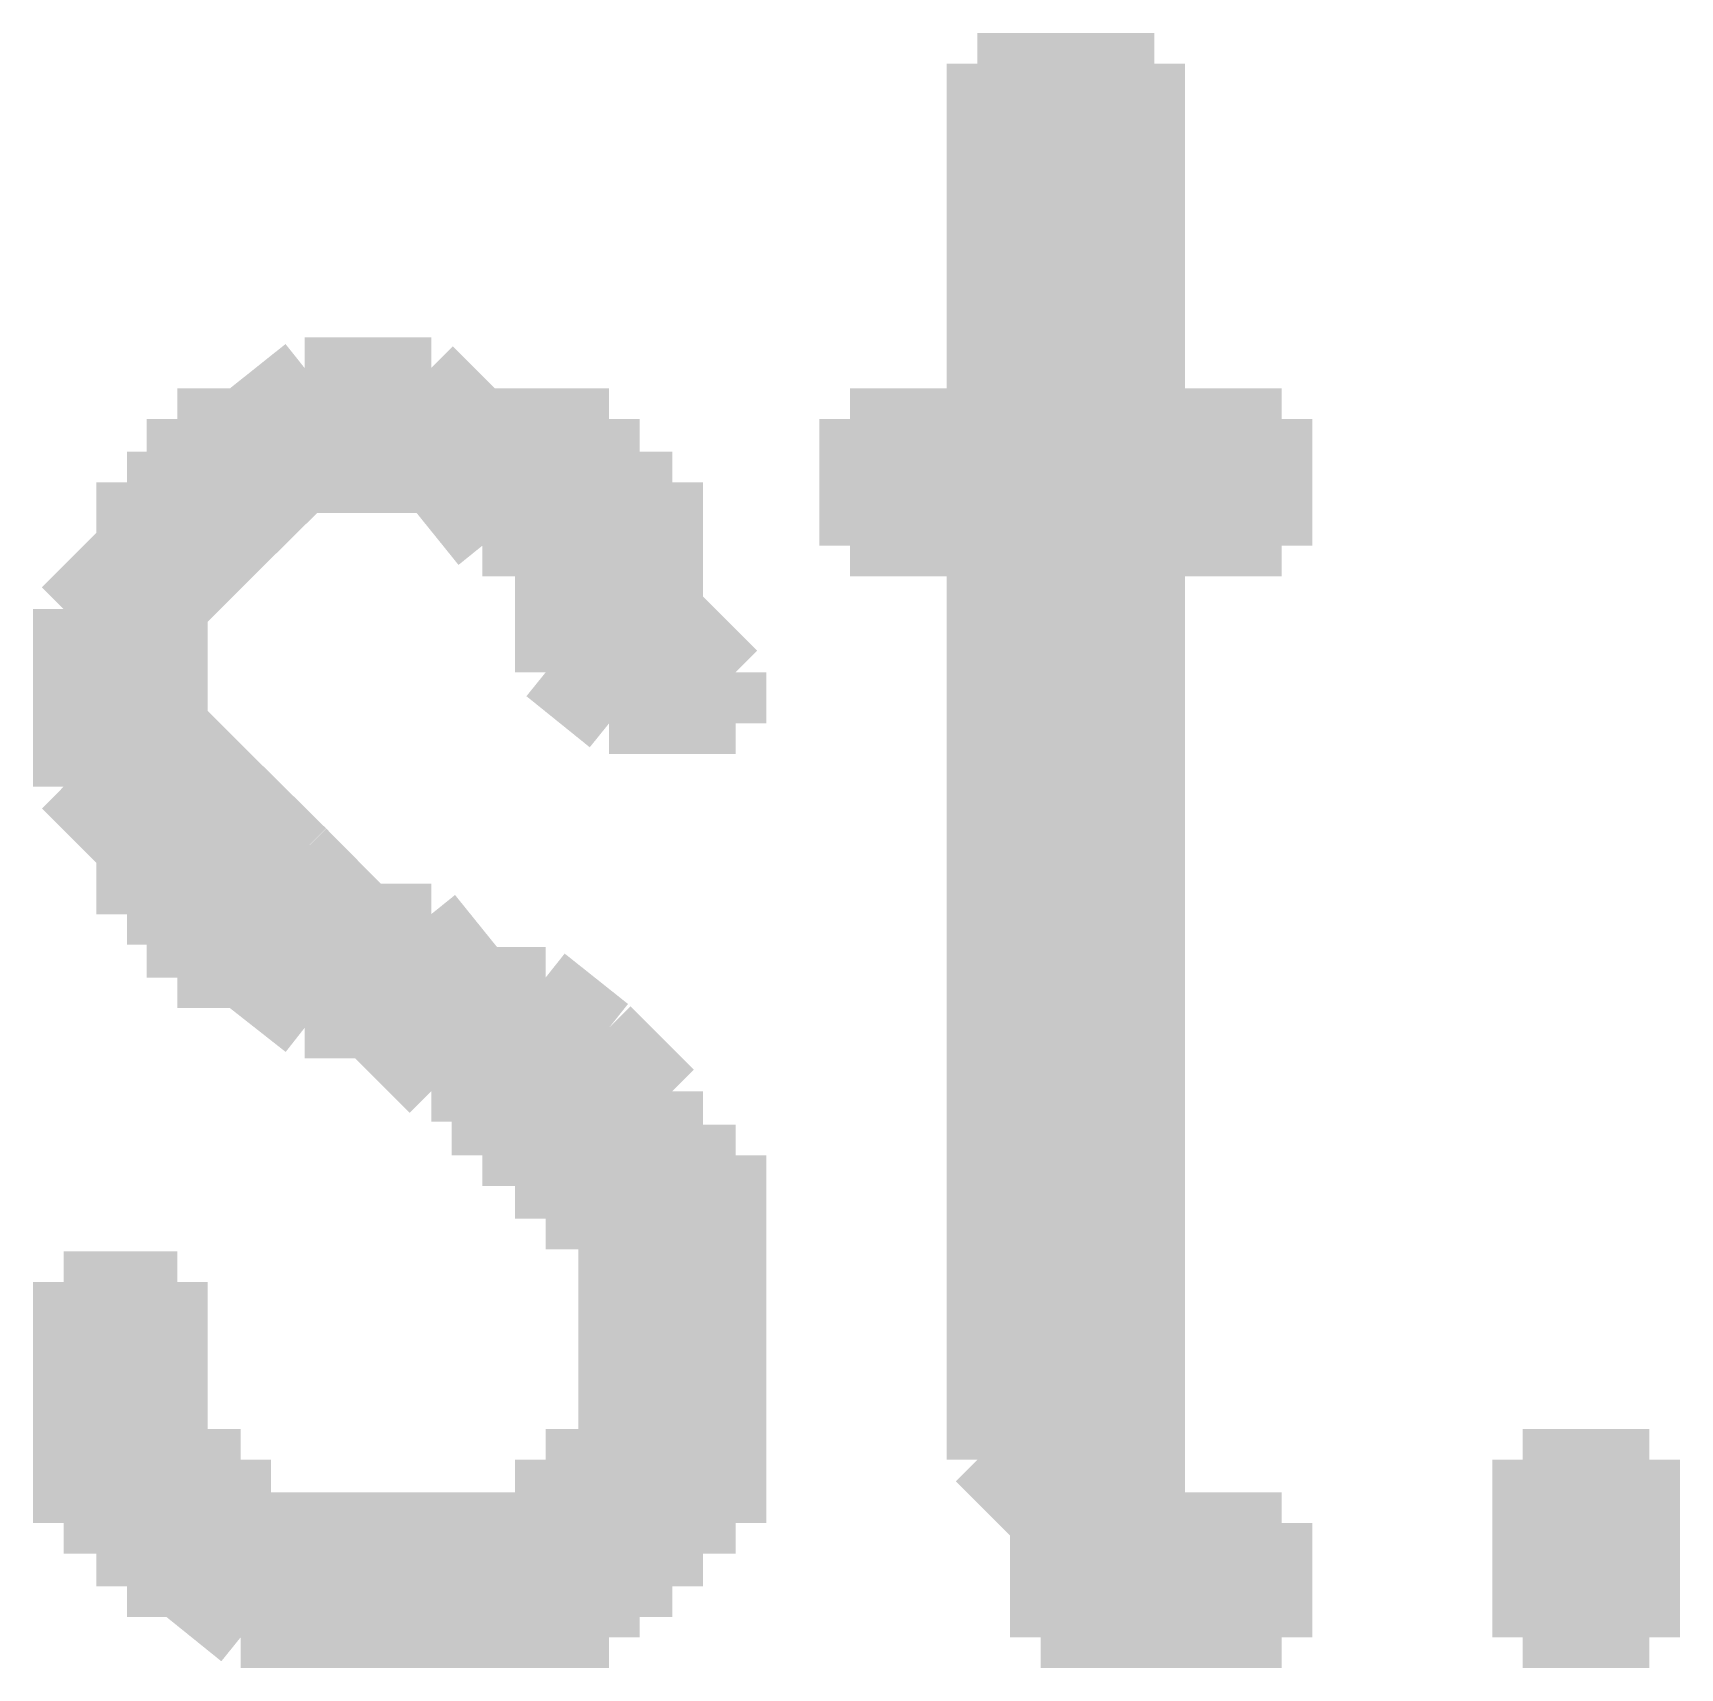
# Model space of a CAD drawing. Header units: millimetres. Extents: x 5 to 350, y 3 to 213.
# Drawn here: x 91.909 to 94.199, y 124.17 to 126.443 of the extents above; entities that cross this region are included whole.
import ezdxf

# ---------------------------------------------------------------- set-up
doc = ezdxf.new("R2010")
doc.units = ezdxf.units.MM
doc.layers.add('H', color=251, linetype='Continuous')
doc.layers.add('P', color=255, linetype='Continuous')

msp = doc.modelspace()

# ---------------------------------------------------------------- hatches: boundary and pattern name
at = {"layer": 'H', "linetype": 'Continuous'}
for points in [[(93.31, 124.284), (93.31, 124.372), (93.222, 124.46), (93.222, 125.73), (93.045, 125.73), (93.045, 125.906), (93.222, 125.906), (93.222, 126.4), (93.468, 126.4), (93.468, 125.906), (93.645, 125.906), (93.645, 125.73), (93.468, 125.73), (93.468, 124.372), (93.557, 124.372), (93.31, 124.284)], [(92.71, 125.483), (92.622, 125.554), (92.622, 125.73), (92.534, 125.73), (92.463, 125.818), (92.11, 125.818), (92.11, 125.906), (92.198, 125.906), (92.287, 125.977), (92.463, 125.977), (92.534, 125.906), (92.71, 125.906), (92.71, 125.818), (92.798, 125.818), (92.798, 125.642), (92.886, 125.554), (92.886, 125.483), (92.71, 125.483)], [(92.798, 124.284), (92.375, 124.372), (92.622, 124.372), (92.622, 124.46), (92.71, 124.46), (92.71, 124.795), (92.622, 124.795), (92.622, 124.883), (92.534, 124.883), (92.534, 124.972), (92.463, 124.972), (92.375, 125.06), (92.287, 125.06), (92.198, 125.13), (92.11, 125.13), (92.11, 125.218), (92.04, 125.218), (92.04, 125.307), (91.952, 125.395), (91.952, 125.642), (92.04, 125.73), (92.04, 125.818), (92.287, 125.818), (92.11, 125.642), (92.11, 125.483), (92.375, 125.218), (92.463, 125.218), (92.534, 125.13), (92.622, 125.13), (92.798, 124.972), (92.798, 124.883), (92.886, 124.883), (92.886, 124.372), (92.798, 124.372), (92.798, 124.284)], [(92.198, 124.213), (92.11, 124.284), (92.04, 124.284), (92.04, 124.372), (91.952, 124.372), (91.952, 124.707), (92.11, 124.707), (92.11, 124.46), (92.198, 124.46), (92.198, 124.372), (92.375, 124.372), (92.798, 124.284), (92.71, 124.284), (92.71, 124.213), (92.198, 124.213)], [(93.98, 124.213), (93.98, 124.46), (94.156, 124.46), (94.156, 124.213), (93.98, 124.213)], [(93.31, 124.213), (93.31, 124.284), (93.557, 124.372), (93.645, 124.372), (93.645, 124.213), (93.31, 124.213)]]:
    msp.add_hatch(color=256, dxfattribs=at).paths.add_polyline_path(points)

# ---------------------------------------------------------------- linework, layer by layer
at = {"layer": 'P', "const_width": 0.085}
for points in [[(93.468, 126.4), (93.222, 126.4)], [(93.222, 126.4), (93.222, 125.906)], [(93.468, 125.906), (93.468, 126.4)], [(92.287, 125.977), (92.198, 125.906)], [(92.375, 125.977), (92.287, 125.977)], [(92.463, 125.977), (92.375, 125.977)], [(92.534, 125.906), (92.463, 125.977)], [(92.198, 125.906), (92.11, 125.906)], [(92.11, 125.906), (92.11, 125.818)], [(92.622, 125.906), (92.534, 125.906)], [(92.71, 125.906), (92.622, 125.906)], [(92.71, 125.818), (92.71, 125.906)], [(93.222, 125.906), (93.045, 125.906)], [(93.045, 125.906), (93.045, 125.73)], [(93.645, 125.906), (93.468, 125.906)], [(93.645, 125.73), (93.645, 125.906)], [(92.04, 125.818), (92.04, 125.73)], [(92.375, 125.818), (92.04, 125.818)], [(92.11, 125.818), (92.04, 125.818)], [(92.04, 125.818), (92.375, 125.818)], [(92.198, 125.73), (92.287, 125.818)], [(92.287, 125.818), (92.375, 125.818)], [(92.375, 125.818), (92.375, 125.818)], [(92.375, 125.818), (92.463, 125.818)], [(92.463, 125.818), (92.534, 125.73)], [(92.798, 125.818), (92.71, 125.818)], [(92.798, 125.73), (92.798, 125.818)], [(92.04, 125.73), (91.952, 125.642)], [(92.11, 125.642), (92.198, 125.73)], [(92.534, 125.73), (92.622, 125.73)], [(92.622, 125.73), (92.622, 125.642)], [(92.798, 125.642), (92.798, 125.73)], [(93.045, 125.73), (93.222, 125.73)], [(93.222, 125.73), (93.222, 124.636)], [(93.468, 124.636), (93.468, 125.73)], [(93.468, 125.73), (93.645, 125.73)], [(91.952, 125.642), (91.952, 125.554)], [(92.11, 125.554), (92.11, 125.642)], [(92.622, 125.642), (92.622, 125.554)], [(92.886, 125.554), (92.798, 125.642)], [(91.952, 125.554), (91.952, 125.483)], [(92.11, 125.483), (92.11, 125.554)], [(92.622, 125.554), (92.71, 125.483)], [(92.886, 125.483), (92.886, 125.554)], [(91.952, 125.483), (91.952, 125.395)], [(92.198, 125.395), (92.11, 125.483)], [(92.71, 125.483), (92.886, 125.483)], [(91.952, 125.395), (92.04, 125.307)], [(92.287, 125.307), (92.198, 125.395)], [(92.04, 125.307), (92.04, 125.218)], [(92.375, 125.218), (92.287, 125.307)], [(92.04, 125.218), (92.11, 125.218)], [(92.11, 125.218), (92.11, 125.13)], [(92.463, 125.218), (92.375, 125.218)], [(92.534, 125.13), (92.463, 125.218)], [(92.11, 125.13), (92.198, 125.13)], [(92.198, 125.13), (92.287, 125.06)], [(92.622, 125.13), (92.534, 125.13)], [(92.71, 125.06), (92.622, 125.13)], [(92.287, 125.06), (92.375, 125.06)], [(92.375, 125.06), (92.463, 124.972)], [(92.798, 124.972), (92.71, 125.06)], [(92.463, 124.972), (92.534, 124.972)], [(92.534, 124.972), (92.534, 124.883)], [(92.798, 124.883), (92.798, 124.972)], [(92.534, 124.883), (92.622, 124.883)], [(92.622, 124.883), (92.622, 124.795)], [(92.886, 124.883), (92.798, 124.883)], [(92.886, 124.795), (92.886, 124.883)], [(92.622, 124.795), (92.71, 124.795)], [(92.71, 124.795), (92.71, 124.707)], [(92.886, 124.707), (92.886, 124.795)], [(92.11, 124.707), (91.952, 124.707)], [(91.952, 124.707), (91.952, 124.636)], [(92.11, 124.636), (92.11, 124.707)], [(92.71, 124.707), (92.71, 124.636)], [(92.886, 124.636), (92.886, 124.707)], [(91.952, 124.636), (91.952, 124.548)], [(92.11, 124.548), (92.11, 124.636)], [(92.71, 124.636), (92.71, 124.548)], [(92.886, 124.548), (92.886, 124.636)], [(93.222, 124.636), (93.222, 124.548)], [(93.468, 124.548), (93.468, 124.636)], [(91.952, 124.548), (91.952, 124.46)], [(92.11, 124.46), (92.11, 124.548)], [(92.71, 124.548), (92.71, 124.46)], [(92.886, 124.46), (92.886, 124.548)], [(93.222, 124.548), (93.222, 124.46)], [(93.468, 124.46), (93.468, 124.548)], [(91.952, 124.46), (91.952, 124.372)], [(92.198, 124.46), (92.11, 124.46)], [(92.198, 124.372), (92.198, 124.46)], [(92.71, 124.46), (92.622, 124.46)], [(92.622, 124.46), (92.622, 124.372)], [(92.886, 124.372), (92.886, 124.46)], [(93.222, 124.46), (93.31, 124.372)], [(93.468, 124.372), (93.468, 124.46)], [(93.98, 124.213), (93.98, 124.46)], [(93.98, 124.46), (94.156, 124.46)], [(94.156, 124.46), (94.156, 124.213)], [(91.952, 124.372), (92.04, 124.372)], [(92.04, 124.372), (92.04, 124.284)], [(92.287, 124.372), (92.198, 124.372)], [(92.375, 124.372), (92.287, 124.372)], [(92.798, 124.284), (92.375, 124.372)], [(92.463, 124.372), (92.375, 124.372)], [(92.375, 124.372), (92.798, 124.284)], [(92.534, 124.372), (92.463, 124.372)], [(92.622, 124.372), (92.534, 124.372)], [(92.798, 124.284), (92.798, 124.372)], [(92.798, 124.372), (92.886, 124.372)], [(93.557, 124.372), (93.31, 124.284)], [(93.31, 124.372), (93.31, 124.284)], [(93.31, 124.284), (93.557, 124.372)], [(93.557, 124.372), (93.468, 124.372)], [(93.645, 124.372), (93.557, 124.372)], [(93.645, 124.213), (93.645, 124.372)], [(92.04, 124.284), (92.11, 124.284)], [(92.11, 124.284), (92.198, 124.213)], [(92.71, 124.213), (92.71, 124.284)], [(92.71, 124.284), (92.798, 124.284)], [(93.31, 124.284), (93.31, 124.213)], [(92.198, 124.213), (92.287, 124.213)], [(92.287, 124.213), (92.375, 124.213)], [(92.375, 124.213), (92.463, 124.213)], [(92.463, 124.213), (92.534, 124.213)], [(92.534, 124.213), (92.622, 124.213)], [(92.622, 124.213), (92.71, 124.213)], [(93.31, 124.213), (93.38, 124.213)], [(93.38, 124.213), (93.468, 124.213)], [(93.468, 124.213), (93.557, 124.213)], [(93.557, 124.213), (93.645, 124.213)], [(94.156, 124.213), (93.98, 124.213)], [(93.98, 124.213), (93.98, 124.213)]]:
    msp.add_lwpolyline(points, dxfattribs=at)

doc.saveas('drawing.dxf')
